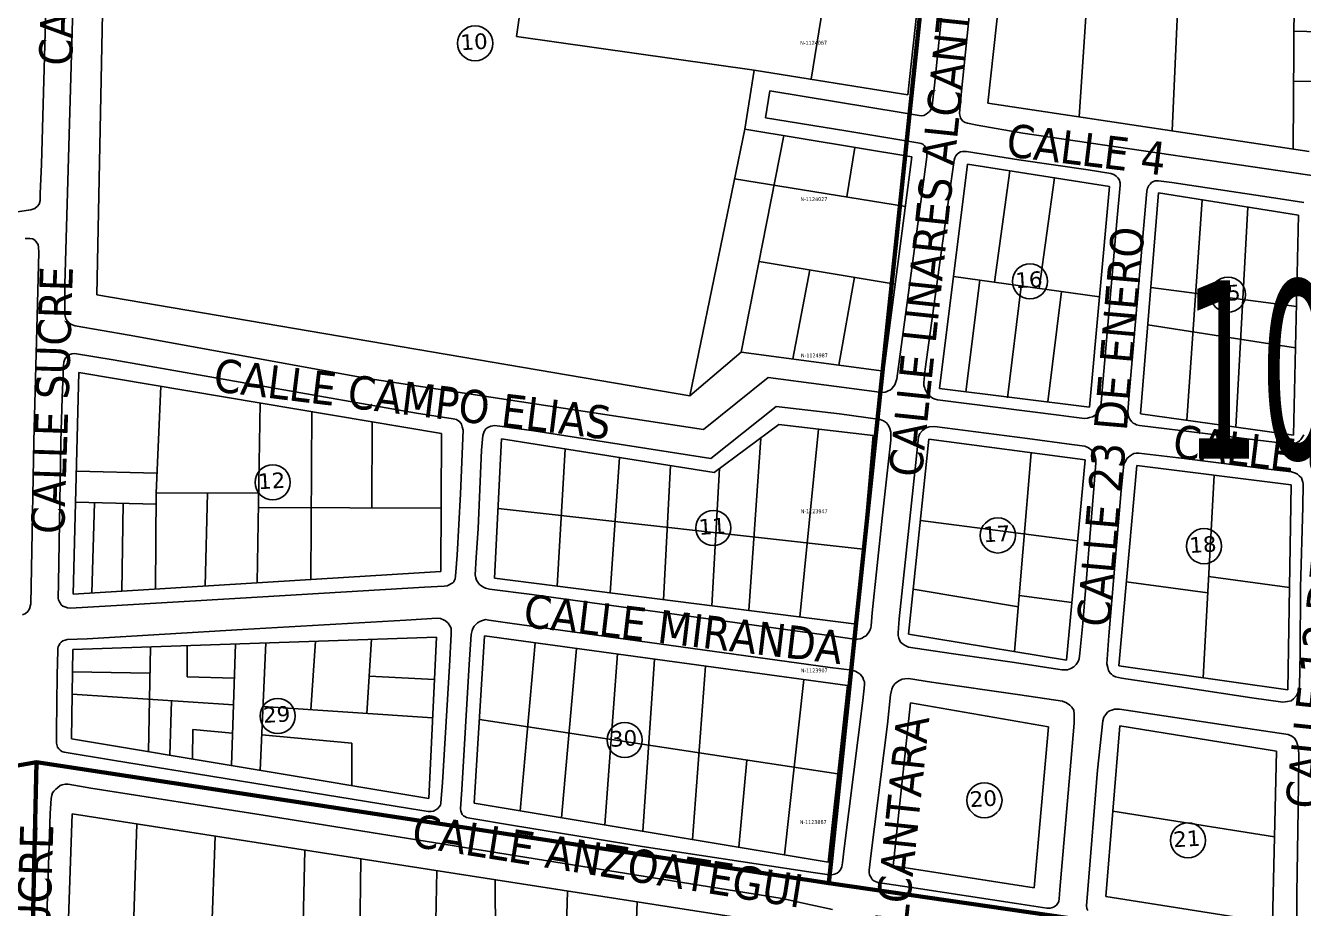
# Model space of a CAD drawing. Header units: metres. Extents: x 2 to 659295185, y -28 to 1124222152.
# Drawn here: x 657214.2 to 657541.6, y 1123845.6 to 1124071.8 of the extents above; entities that cross this region are included whole.
import ezdxf
from ezdxf.enums import TextEntityAlignment as Align

# ---------------------------------------------------------------- set-up
doc = ezdxf.new("R2010")
doc.units = ezdxf.units.M
doc.header["$MEASUREMENT"] = 0
for name, color, linetype in [('CALLES', 1, 'CONTINUOUS'), ('CURVAS', 2, 'CONTINUOUS'), ('MANZANA', 30, 'CONTINUOUS'), ('Numero de manzana', 6, 'CONTINUOUS'), ('Parcelas', 140, 'CONTINUOUS'), ('TEXTOS', 7, 'CONTINUOUS')]:
    doc.layers.add(name, color=color, linetype=linetype)
doc.styles.add('ROMAN', font='verdana.ttf')
doc.styles.get("Standard").update_dxf_attribs({"font": 'tahoma.ttf'})

msp = doc.modelspace()

# ---------------------------------------------------------------- linework, layer by layer
at = {"layer": 'CURVAS', "lineweight": 0}
for points in [[(657955, 1124260), (657969, 1123768), (657420, 1123852), (657455, 1124185), (657955, 1124260)], [(657455, 1124185), (656200, 1123990), (656283, 1123717), (657209, 1123527), (657217, 1123883), (657420, 1123852), (657455, 1124185)]]:
    msp.add_lwpolyline(points, dxfattribs=at)
at = {"layer": 'CURVAS', "lineweight": 100}
msp.add_lwpolyline([(657455, 1124185), (657420, 1123852), (657217, 1123883), (657217, 1123883), (656283, 1123717), (656200, 1123990), (657455, 1124185)], dxfattribs=at)
at = {"layer": 'CURVAS', "lineweight": 211}
msp.add_lwpolyline([(657971, 1123772), (657979, 1123363), (657504, 1123468), (657209, 1123527), (657217, 1123883), (657420, 1123852), (657971, 1123772)], dxfattribs=at)
at = {"layer": 'MANZANA', "lineweight": -2}
for p, q in [((657457.9343, 1124162.22), (657447.1158, 1124056.5415)), ((657454.0258, 1124055.0219), (657465.0422, 1124164.4596)), ((657219.5304, 1124081.3065), (657218.3018, 1124036.2857)), ((657224.2471, 1124005.4519), (657226.4322, 1124081.1165)), ((657447.1158, 1124056.5415), (657446.4808, 1124051.2326)), ((657404.9383, 1124055.0318), (657403.7591, 1124048.1632)), ((657439.0348, 1124049.433), (657404.9383, 1124055.0318)), ((657453.498, 1124049.383), (657454.0258, 1124055.0219)), ((657446.1592, 1124050.2328), (657445.8294, 1124049.7929)), ((657446.3736, 1124050.6827), (657446.1592, 1124050.2328)), ((657446.4808, 1124051.2326), (657446.3736, 1124050.6827)), ((657403.7591, 1124048.1632), (657424.3737, 1124044.8339)), ((657443.2072, 1124048.7831), (657439.0348, 1124049.433)), ((657443.8586, 1124048.6731), (657443.2072, 1124048.7831)), ((657444.4111, 1124048.7931), (657443.8586, 1124048.6731)), ((657444.9553, 1124049.1231), (657444.4111, 1124048.7931)), ((657445.3924, 1124049.463), (657444.9553, 1124049.1231)), ((657445.8294, 1124049.7929), (657445.3924, 1124049.463)), ((657453.6135, 1124048.8331), (657453.498, 1124049.383)), ((657453.7289, 1124048.1632), (657453.6135, 1124048.8331)), ((657454.0588, 1124047.7233), (657453.7289, 1124048.1632)), ((657454.3886, 1124047.2834), (657454.0588, 1124047.7233)), ((657454.9328, 1124046.9535), (657454.3886, 1124047.2834)), ((657455.5925, 1124046.7435), (657454.9328, 1124046.9535)), ((657458.0085, 1124046.3036), (657455.5925, 1124046.7435)), ((657424.3737, 1124044.8339), (657442.7949, 1124041.7046)), ((657469.7423, 1124044.254), (657458.0085, 1124046.3036)), ((657550.1146, 1124032.4464), (657469.7423, 1124044.254)), ((657442.7949, 1124041.7046), (657443.6772, 1124041.5946)), ((657443.6772, 1124041.5946), (657444.1143, 1124041.3746)), ((657444.1143, 1124041.3746), (657444.4441, 1124041.0447)), ((657444.4441, 1124041.0447), (657444.7739, 1124040.6048)), ((657444.7739, 1124040.6048), (657444.9966, 1124040.0549)), ((657445.112, 1124038.1753), (657443.735, 1124027.8874)), ((657444.9966, 1124040.0549), (657445.1038, 1124039.615)), ((657445.1038, 1124039.615), (657445.112, 1124038.8351)), ((657445.112, 1124038.8351), (657445.112, 1124038.1753)), ((657450.2162, 1124023.4883), (657452.1292, 1124037.3255)), ((657452.1292, 1124037.3255), (657452.3436, 1124037.8753)), ((657452.3436, 1124037.8753), (657452.5663, 1124038.4352)), ((657452.5663, 1124038.4352), (657452.8878, 1124038.8751)), ((657452.8878, 1124038.8751), (657453.3249, 1124039.2051)), ((657453.3249, 1124039.2051), (657453.7619, 1124039.435)), ((657453.7619, 1124039.435), (657454.3144, 1124039.545)), ((657454.3144, 1124039.545), (657455.2956, 1124039.545)), ((657455.2956, 1124039.545), (657468.6786, 1124037.3954)), ((657468.6786, 1124037.3954), (657486.4402, 1124034.816)), ((657218.3018, 1124036.2857), (657217.8978, 1124028.6572)), ((657486.4402, 1124034.816), (657492.2453, 1124033.8462)), ((657492.2453, 1124033.8462), (657493.0204, 1124033.6362)), ((657493.0204, 1124033.6362), (657493.68, 1124033.1963)), ((657493.68, 1124033.1963), (657494.1171, 1124032.7564)), ((657494.6695, 1124030.8768), (657493.8367, 1124021.5787)), ((657494.1171, 1124032.7564), (657494.4469, 1124032.3165)), ((657494.4469, 1124032.3165), (657494.6695, 1124031.5366)), ((657494.6695, 1124031.5366), (657494.6695, 1124030.8768)), ((657501.6867, 1124030.1269), (657502.0166, 1124030.7968)), ((657502.0166, 1124030.7968), (657502.3382, 1124031.1267)), ((657502.3382, 1124031.1267), (657502.668, 1124031.5766)), ((657502.668, 1124031.5766), (657503.2122, 1124031.7966)), ((657503.2122, 1124031.7966), (657503.6493, 1124032.0165)), ((657503.6493, 1124032.0165), (657504.5316, 1124032.0265)), ((657504.5316, 1124032.0265), (657507.9289, 1124031.5966)), ((657507.9289, 1124031.5966), (657535.6679, 1124027.4075)), ((657217.8978, 1124028.6572), (657217.906, 1124026.9976)), ((657443.735, 1124027.8874), (657437.4764, 1123981.2969)), ((657500.6395, 1124019.729), (657501.4724, 1124029.3571)), ((657501.4724, 1124029.3571), (657501.6867, 1124030.1269)), ((657535.6679, 1124027.4075), (657541.7038, 1124026.4377)), ((657215.5065, 1124024.5481), (657199.0808, 1124022.1585)), ((657216.6032, 1124024.888), (657215.5065, 1124024.5481)), ((657217.2546, 1124025.5578), (657216.6032, 1124024.888)), ((657217.6916, 1124025.9978), (657217.2546, 1124025.5578)), ((657217.906, 1124026.9976), (657217.6916, 1124025.9978)), ((657444.6997, 1123983.7564), (657450.2162, 1124023.4883)), ((657493.8367, 1124021.5787), (657490.192, 1123979.3173)), ((657214.1129, 1124017.2495), (657215.3168, 1124017.2495)), ((657215.3168, 1124017.2495), (657216.0837, 1124017.1396)), ((657496.9949, 1123977.2477), (657500.6395, 1124019.729)), ((657216.0837, 1124017.1396), (657216.6362, 1124016.6997)), ((657216.6362, 1124016.6997), (657217.0732, 1124016.1498)), ((657217.0732, 1124016.1498), (657217.4113, 1124015.7099)), ((657217.4113, 1124015.7099), (657217.5185, 1124014.94)), ((657217.5185, 1124014.94), (657217.6339, 1124013.7203)), ((657217.6339, 1124013.7203), (657217.2546, 1124000.5629)), ((657224.2801, 1123997.7135), (657224.2471, 1124005.4519)), ((657217.2546, 1124000.5629), (657216.3146, 1123965.2701)), ((657224.5027, 1123996.6137), (657224.2801, 1123997.7135)), ((657224.8325, 1123996.1738), (657224.5027, 1123996.6137)), ((657225.2778, 1123995.6139), (657224.8325, 1123996.1738)), ((657225.9375, 1123995.174), (657225.2778, 1123995.6139)), ((657226.927, 1123994.8541), (657225.9375, 1123995.174)), ((657240.7388, 1123992.4746), (657226.927, 1123994.8541)), ((657301.3869, 1123981.4668), (657240.7388, 1123992.4746)), ((657226.0776, 1123987.6556), (657226.7373, 1123987.7755)), ((657226.7373, 1123987.7755), (657236.6076, 1123986.1559)), ((657223.6121, 1123976.3679), (657223.9007, 1123984.6662)), ((657223.9007, 1123984.6662), (657224.0079, 1123985.546)), ((657224.0079, 1123985.546), (657224.2223, 1123986.3258)), ((657224.2223, 1123986.3258), (657224.5522, 1123986.7657)), ((657224.5522, 1123986.7657), (657224.9892, 1123987.0957)), ((657224.9892, 1123987.0957), (657225.5334, 1123987.5456)), ((657225.5334, 1123987.5456), (657226.0776, 1123987.6556)), ((657236.6076, 1123986.1559), (657314.3494, 1123972.4587)), ((657387.8941, 1123968.2495), (657301.3869, 1123981.4668)), ((657404.493, 1123981.5868), (657387.8941, 1123968.2495)), ((657432.9989, 1123977.8476), (657404.493, 1123981.5868)), ((657437.4764, 1123981.2969), (657436.9321, 1123979.7472)), ((657444.3864, 1123980.3271), (657444.6997, 1123983.7564)), ((657434.747, 1123977.9675), (657434.4254, 1123977.8476)), ((657435.1923, 1123978.1875), (657434.747, 1123977.9675)), ((657435.6293, 1123978.4074), (657435.1923, 1123978.1875)), ((657436.0663, 1123978.6374), (657435.6293, 1123978.4074)), ((657436.2807, 1123978.8574), (657436.0663, 1123978.6374)), ((657436.6105, 1123979.2973), (657436.2807, 1123978.8574)), ((657436.9321, 1123979.7472), (657436.6105, 1123979.2973)), ((657444.3864, 1123979.5572), (657444.3864, 1123980.3271)), ((657444.609, 1123978.8973), (657444.3864, 1123979.5572)), ((657444.7162, 1123978.5574), (657444.609, 1123978.8973)), ((657444.9389, 1123978.1175), (657444.7162, 1123978.5574)), ((657445.1615, 1123977.7876), (657444.9389, 1123978.1175)), ((657490.192, 1123979.3173), (657489.7715, 1123974.9981)), ((657223.2163, 1123965.1901), (657223.6121, 1123976.3679)), ((657433.7657, 1123977.7376), (657432.9989, 1123977.8476)), ((657434.4254, 1123977.8476), (657433.7657, 1123977.7376)), ((657445.3841, 1123977.3477), (657445.1615, 1123977.7876)), ((657445.714, 1123977.0177), (657445.3841, 1123977.3477)), ((657446.151, 1123976.6878), (657445.714, 1123977.0177)), ((657446.5963, 1123976.3579), (657446.151, 1123976.6878)), ((657447.2477, 1123976.0279), (657446.5963, 1123976.3579)), ((657447.9074, 1123975.918), (657447.2477, 1123976.0279)), ((657478.9365, 1123971.9688), (657447.9074, 1123975.918)), ((657489.7715, 1123974.9981), (657489.6643, 1123974.2283)), ((657496.6815, 1123972.8186), (657496.9949, 1123977.2477)), ((657314.3494, 1123972.4587), (657323.7827, 1123971.0589)), ((657389.7906, 1123960.841), (657406.4967, 1123974.1883)), ((657406.4967, 1123974.1883), (657422.7245, 1123972.2687)), ((657422.7245, 1123972.2687), (657433.139, 1123970.879)), ((657482.7708, 1123971.4289), (657478.9365, 1123971.9688)), ((657485.5166, 1123971.1089), (657482.7708, 1123971.4289)), ((657486.8277, 1123971.3389), (657486.2835, 1123971.2289)), ((657487.5946, 1123971.5588), (657486.8277, 1123971.3389)), ((657488.0316, 1123971.7888), (657487.5946, 1123971.5588)), ((657488.4687, 1123972.1187), (657488.0316, 1123971.7888)), ((657488.9057, 1123972.5586), (657488.4687, 1123972.1187)), ((657489.2355, 1123973.0085), (657488.9057, 1123972.5586)), ((657489.4499, 1123973.5584), (657489.2355, 1123973.0085)), ((657489.6643, 1123974.2283), (657489.4499, 1123973.5584)), ((657496.6898, 1123972.1587), (657496.6815, 1123972.8186)), ((657496.797, 1123971.7088), (657496.6898, 1123972.1587)), ((657497.0196, 1123971.1589), (657496.797, 1123971.7088)), ((657323.7827, 1123971.0589), (657324.6567, 1123970.839)), ((657324.6567, 1123970.839), (657325.4318, 1123970.2891)), ((657325.4318, 1123970.2891), (657325.8689, 1123969.6292)), ((657326.3141, 1123968.0795), (657325.6215, 1123951.8229)), ((657325.8689, 1123969.6292), (657326.0915, 1123968.9694)), ((657326.0915, 1123968.9694), (657326.3141, 1123968.0795)), ((657331.6904, 1123967.7796), (657332.1192, 1123968.4395)), ((657332.1192, 1123968.4395), (657332.6717, 1123968.7794)), ((657332.6717, 1123968.7794), (657333.4303, 1123969.1093)), ((657333.4303, 1123969.1093), (657334.4198, 1123969.3393)), ((657334.4198, 1123969.3393), (657344.3973, 1123967.9396)), ((657433.139, 1123970.879), (657434.0131, 1123970.549)), ((657434.0131, 1123970.549), (657434.7882, 1123969.9992)), ((657434.7882, 1123969.9992), (657435.3407, 1123969.3393)), ((657435.3407, 1123969.3393), (657435.6705, 1123968.5694)), ((657435.6705, 1123968.5694), (657435.8932, 1123967.5697)), ((657443.9988, 1123968.0496), (657444.7657, 1123968.6094)), ((657444.7657, 1123968.6094), (657445.7469, 1123968.9394)), ((657445.7469, 1123968.9394), (657447.0663, 1123969.0593)), ((657447.0663, 1123969.0593), (657470.9627, 1123965.96)), ((657486.2835, 1123971.2289), (657485.5166, 1123971.1089)), ((657497.3494, 1123970.719), (657497.0196, 1123971.1589)), ((657497.6793, 1123970.2791), (657497.3494, 1123970.719)), ((657498.0091, 1123969.9492), (657497.6793, 1123970.2791)), ((657498.4544, 1123969.7292), (657498.0091, 1123969.9492)), ((657498.8914, 1123969.5093), (657498.4544, 1123969.7292)), ((657499.6583, 1123969.2893), (657498.8914, 1123969.5093)), ((657516.4303, 1123967.2697), (657499.6583, 1123969.2893)), ((657216.3146, 1123965.2701), (657215.6961, 1123932.6468)), ((657222.6144, 1123928.9175), (657223.2163, 1123965.1901)), ((657331.0472, 1123963.0206), (657331.3606, 1123966.7798)), ((657331.3606, 1123966.7798), (657331.6904, 1123967.7796)), ((657344.3973, 1123967.9396), (657389.7906, 1123960.841)), ((657435.9014, 1123965.5801), (657433.6915, 1123945.5541)), ((657435.8932, 1123967.5697), (657435.9014, 1123965.5801)), ((657442.2837, 1123959.8612), (657443.0176, 1123966.3899)), ((657443.0176, 1123966.3899), (657443.3474, 1123967.2697)), ((657443.3474, 1123967.2697), (657443.9988, 1123968.0496)), ((657470.9627, 1123965.96), (657482.2595, 1123964.4603)), ((657527.1747, 1123965.88), (657516.4303, 1123967.2697)), ((657537.0449, 1123964.7002), (657527.1747, 1123965.88)), ((657539.6754, 1123964.8202), (657539.1229, 1123964.7102)), ((657540.2196, 1123965.0502), (657539.6754, 1123964.8202)), ((657540.6566, 1123965.3801), (657540.2196, 1123965.0502)), ((657540.9864, 1123965.72), (657540.6566, 1123965.3801)), ((657541.308, 1123966.2699), (657540.9864, 1123965.72)), ((657541.7451, 1123966.9398), (657541.308, 1123966.2699)), ((657330.1567, 1123942.8847), (657331.0472, 1123963.0206)), ((657482.2595, 1123964.4603), (657485.6568, 1123964.0304)), ((657485.6568, 1123964.0304), (657486.4237, 1123963.7004)), ((657486.4237, 1123963.7004), (657487.0834, 1123963.2605)), ((657487.0834, 1123963.2605), (657487.6358, 1123962.6007)), ((657487.6358, 1123962.6007), (657488.0729, 1123962.0508)), ((657488.0729, 1123962.0508), (657488.2955, 1123961.3909)), ((657496.8464, 1123961.2109), (657497.2835, 1123961.5409)), ((657497.2835, 1123961.5409), (657497.7205, 1123961.8708)), ((657497.7205, 1123961.8708), (657498.1575, 1123962.1008)), ((657498.1575, 1123962.1008), (657498.8089, 1123962.2107)), ((657498.8089, 1123962.2107), (657499.4686, 1123962.2107)), ((657499.4686, 1123962.2107), (657511.087, 1123960.831)), ((657538.4715, 1123964.7102), (657537.0449, 1123964.7002)), ((657539.1229, 1123964.7102), (657538.4715, 1123964.7102)), ((657438.0783, 1123919.7994), (657442.2837, 1123959.8612)), ((657488.4109, 1123959.7312), (657487.8915, 1123953.2026)), ((657488.2955, 1123961.3909), (657488.4109, 1123960.6211)), ((657488.4109, 1123960.6211), (657488.4109, 1123959.7312)), ((657494.9087, 1123952.6827), (657495.5436, 1123958.5415)), ((657495.5436, 1123958.5415), (657495.6508, 1123959.3213)), ((657495.6508, 1123959.3213), (657495.8652, 1123959.8712)), ((657495.8652, 1123959.8712), (657496.1868, 1123960.4311)), ((657496.1868, 1123960.4311), (657496.4094, 1123960.871)), ((657496.4094, 1123960.871), (657496.8464, 1123961.2109)), ((657511.087, 1123960.831), (657533.3508, 1123958.0516)), ((657533.3508, 1123958.0516), (657538.6116, 1123957.4117)), ((657538.6116, 1123957.4117), (657539.5929, 1123957.0818)), ((657539.5929, 1123957.0818), (657540.1454, 1123956.8618)), ((657540.1454, 1123956.8618), (657540.5824, 1123956.4219)), ((657540.5824, 1123956.4219), (657541.1349, 1123955.872)), ((657541.1349, 1123955.872), (657541.3575, 1123955.3221)), ((657541.3575, 1123955.3221), (657541.4729, 1123954.7723)), ((657325.6215, 1123951.8229), (657324.8134, 1123936.1161)), ((657487.8915, 1123953.2026), (657485.0879, 1123918.6796)), ((657491.7917, 1123915.4003), (657494.9087, 1123952.6827)), ((657541.4729, 1123954.7723), (657541.5801, 1123954.3223)), ((657541.5801, 1123954.3223), (657541.4977, 1123948.4635)), ((657541.4977, 1123948.4635), (657540.9287, 1123927.7778)), ((657433.6915, 1123945.5541), (657431.1683, 1123921.3191)), ((657329.6372, 1123935.4662), (657330.1567, 1123942.8847)), ((657324.8134, 1123936.1161), (657324.4011, 1123930.6872)), ((657329.4393, 1123931.0471), (657329.6372, 1123935.4662)), ((657215.6961, 1123932.6468), (657215.5147, 1123923.5786)), ((657222.5237, 1123925.0383), (657222.6144, 1123928.9175)), ((657323.6425, 1123929.0275), (657323.2055, 1123928.6976)), ((657323.9641, 1123929.2475), (657323.6425, 1123929.0275)), ((657324.0713, 1123929.6974), (657323.9641, 1123929.2475)), ((657324.2939, 1123930.0273), (657324.0713, 1123929.6974)), ((657324.4011, 1123930.6872), (657324.2939, 1123930.0273)), ((657329.5548, 1123930.2772), (657329.4393, 1123931.0471)), ((657329.7691, 1123929.7174), (657329.5548, 1123930.2772)), ((657330.1072, 1123929.1675), (657329.7691, 1123929.7174)), ((657330.4371, 1123928.6176), (657330.1072, 1123929.1675)), ((657316.4109, 1123927.8877), (657269.3106, 1123925.0283)), ((657321.4491, 1123928.1377), (657316.4109, 1123927.8877)), ((657322.2159, 1123928.2477), (657321.4491, 1123928.1377)), ((657322.7684, 1123928.4776), (657322.2159, 1123928.2477)), ((657323.2055, 1123928.6976), (657322.7684, 1123928.4776)), ((657330.8741, 1123928.2876), (657330.4371, 1123928.6176)), ((657331.5338, 1123927.8477), (657330.8741, 1123928.2876)), ((657332.0862, 1123927.6278), (657331.5338, 1123927.8477)), ((657333.0675, 1123927.4078), (657332.0862, 1123927.6278)), ((657343.9273, 1123926.0181), (657333.0675, 1123927.4078)), ((657421.331, 1123915.3003), (657343.9273, 1123926.0181)), ((657540.9287, 1123927.7778), (657540.7885, 1123911.0811)), ((657215.1931, 1123922.3589), (657214.7561, 1123921.689)), ((657215.5147, 1123923.5786), (657215.1931, 1123922.3589)), ((657222.6309, 1123924.5984), (657222.5237, 1123925.0383)), ((657222.8535, 1123924.1585), (657222.6309, 1123924.5984)), ((657223.0762, 1123923.8286), (657222.8535, 1123924.1585)), ((657223.2906, 1123923.3886), (657223.0762, 1123923.8286)), ((657223.7358, 1123923.0587), (657223.2906, 1123923.3886)), ((657224.2801, 1123922.8388), (657223.7358, 1123923.0587)), ((657224.9397, 1123922.6188), (657224.2801, 1123922.8388)), ((657225.7066, 1123922.5088), (657224.9397, 1123922.6188)), ((657236.0056, 1123923.1087), (657225.7066, 1123922.5088)), ((657269.3106, 1123925.0283), (657236.0056, 1123923.1087)), ((657214.2119, 1123921.1391), (657213.445, 1123920.7992)), ((657214.7561, 1123921.689), (657214.2119, 1123921.1391)), ((657269.7806, 1123917.0699), (657311.6283, 1123919.4694)), ((657311.6283, 1123919.4694), (657319.6268, 1123919.9393)), ((657319.6268, 1123919.9393), (657320.5008, 1123919.8394)), ((657320.5008, 1123919.8394), (657321.2677, 1123919.5094)), ((657321.2677, 1123919.5094), (657321.8201, 1123919.2895)), ((657321.8201, 1123919.2895), (657322.4798, 1123918.6296)), ((657330.0413, 1123918.7696), (657330.5855, 1123919.1095)), ((657330.5855, 1123919.1095), (657331.2451, 1123919.3295)), ((657331.2451, 1123919.3295), (657332.012, 1123919.5594)), ((657332.012, 1123919.5594), (657332.8861, 1123919.4494)), ((657332.8861, 1123919.4494), (657338.2624, 1123918.6996)), ((657431.1683, 1123921.3191), (657430.8549, 1123917.9997)), ((657437.765, 1123916.1501), (657438.0783, 1123919.7994)), ((657230.0192, 1123914.6804), (657269.7806, 1123917.0699)), ((657322.4798, 1123918.6296), (657322.9251, 1123917.9697)), ((657323.2632, 1123915.8702), (657322.8591, 1123907.6818)), ((657322.9251, 1123917.9697), (657323.2549, 1123917.4199)), ((657323.2549, 1123917.4199), (657323.2549, 1123916.75)), ((657323.2549, 1123916.75), (657323.2632, 1123915.8702)), ((657327.8973, 1123908.0318), (657328.4086, 1123915.7802)), ((657328.4086, 1123915.7802), (657328.623, 1123916.78)), ((657328.623, 1123916.78), (657328.8456, 1123917.3299)), ((657328.8456, 1123917.3299), (657329.1672, 1123917.8798)), ((657329.1672, 1123917.8798), (657329.6042, 1123918.3297)), ((657329.6042, 1123918.3297), (657330.0413, 1123918.7696)), ((657338.2624, 1123918.6996), (657420.3827, 1123907.3419)), ((657429.8737, 1123915.7902), (657429.5521, 1123915.4503)), ((657430.3107, 1123916.3401), (657429.8737, 1123915.7902)), ((657430.5334, 1123916.78), (657430.3107, 1123916.3401)), ((657430.7478, 1123917.4499), (657430.5334, 1123916.78)), ((657430.8549, 1123917.9997), (657430.7478, 1123917.4499)), ((657437.765, 1123915.4903), (657437.765, 1123916.1501)), ((657485.0879, 1123918.6796), (657484.354, 1123910.9412)), ((657222.466, 1123912.1009), (657222.5732, 1123912.6608)), ((657222.5732, 1123912.6608), (657222.7958, 1123912.9908)), ((657222.7958, 1123912.9908), (657223.0102, 1123913.4307)), ((657223.0102, 1123913.4307), (657223.34, 1123913.7706)), ((657223.34, 1123913.7706), (657223.7771, 1123914.1005)), ((657223.7771, 1123914.1005), (657224.3213, 1123914.3205)), ((657224.3213, 1123914.3205), (657224.8655, 1123914.4405)), ((657224.8655, 1123914.4405), (657230.0192, 1123914.6804)), ((657426.4846, 1123914.5504), (657421.331, 1123915.3003)), ((657427.3587, 1123914.5604), (657426.4846, 1123914.5504)), ((657428.0184, 1123914.6704), (657427.3587, 1123914.5604)), ((657428.5626, 1123914.7804), (657428.0184, 1123914.6704)), ((657428.9996, 1123915.1203), (657428.5626, 1123914.7804)), ((657429.5521, 1123915.4503), (657428.9996, 1123915.1203)), ((657437.9876, 1123914.8304), (657437.765, 1123915.4903)), ((657438.103, 1123914.3805), (657437.9876, 1123914.8304)), ((657438.4329, 1123913.8306), (657438.103, 1123914.3805)), ((657438.7627, 1123913.5007), (657438.4329, 1123913.8306)), ((657439.1997, 1123913.1707), (657438.7627, 1123913.5007)), ((657439.7522, 1123912.8408), (657439.1997, 1123913.1707)), ((657440.4119, 1123912.5109), (657439.7522, 1123912.8408)), ((657451.3706, 1123910.9012), (657440.4119, 1123912.5109)), ((657491.2722, 1123908.2017), (657491.7917, 1123915.4003)), ((657222.2763, 1123905.3523), (657222.466, 1123911.661)), ((657222.466, 1123911.661), (657222.466, 1123912.1009)), ((657467.5984, 1123908.5417), (657451.3706, 1123910.9012)), ((657484.1396, 1123909.5015), (657483.9252, 1123908.8316)), ((657484.354, 1123910.9412), (657484.1396, 1123909.5015)), ((657540.7885, 1123911.0811), (657540.6071, 1123902.4529)), ((657322.8591, 1123907.6818), (657321.0203, 1123877.8079)), ((657325.9596, 1123876.0583), (657327.8973, 1123908.0318)), ((657420.3827, 1123907.3419), (657425.9734, 1123906.5921)), ((657425.9734, 1123906.5921), (657426.7403, 1123906.3721)), ((657426.7403, 1123906.3721), (657427.5071, 1123905.9322)), ((657427.5071, 1123905.9322), (657428.0596, 1123905.6023)), ((657479.7693, 1123906.712), (657467.5984, 1123908.5417)), ((657481.1958, 1123906.722), (657479.7693, 1123906.712)), ((657482.0699, 1123907.062), (657481.1958, 1123906.722)), ((657482.8368, 1123907.5019), (657482.0699, 1123907.062)), ((657483.381, 1123908.0618), (657482.8368, 1123907.5019)), ((657483.9252, 1123908.8316), (657483.381, 1123908.0618)), ((657491.4949, 1123907.3219), (657491.2722, 1123908.2017)), ((657491.7175, 1123906.5521), (657491.4949, 1123907.3219)), ((657492.1546, 1123905.8822), (657491.7175, 1123906.5521)), ((657492.4926, 1123905.5523), (657492.1546, 1123905.8822)), ((657222.1196, 1123890.9752), (657222.2763, 1123905.3523)), ((657428.0596, 1123905.6023), (657428.3894, 1123905.1624)), ((657428.3894, 1123905.1624), (657428.7193, 1123904.7224)), ((657428.7193, 1123904.7224), (657428.9419, 1123904.1726)), ((657429.1645, 1123902.8428), (657428.744, 1123898.8636)), ((657428.9419, 1123904.1726), (657429.1645, 1123903.6127)), ((657429.1645, 1123903.6127), (657429.1645, 1123902.8428)), ((657436.4044, 1123902.4329), (657436.9486, 1123903.1028)), ((657436.9486, 1123903.1028), (657437.4929, 1123903.5427)), ((657437.4929, 1123903.5427), (657438.1443, 1123903.9926)), ((657438.1443, 1123903.9926), (657438.8039, 1123904.3225)), ((657438.8039, 1123904.3225), (657439.4636, 1123904.4325)), ((657439.4636, 1123904.4325), (657440.4449, 1123904.4425)), ((657440.4449, 1123904.4425), (657446.3654, 1123903.5827)), ((657446.3654, 1123903.5827), (657468.9507, 1123900.2534)), ((657492.8225, 1123905.2223), (657492.4926, 1123905.5523)), ((657493.4739, 1123904.8924), (657492.8225, 1123905.2223)), ((657495.0159, 1123904.5725), (657493.4739, 1123904.8924)), ((657511.5735, 1123902.103), (657495.0159, 1123904.5725)), ((657435.0191, 1123892.8049), (657435.8602, 1123900.3233)), ((657435.8602, 1123900.3233), (657436.1818, 1123901.763)), ((657436.1818, 1123901.763), (657436.4044, 1123902.4329)), ((657468.9507, 1123900.2534), (657479.9177, 1123898.6437)), ((657528.4528, 1123899.5235), (657511.5735, 1123902.103)), ((657536.3523, 1123898.4537), (657528.4528, 1123899.5235)), ((657539.8485, 1123900.1234), (657539.0899, 1123899.2336)), ((657540.1784, 1123900.6833), (657539.8485, 1123900.1234)), ((657540.4999, 1123901.5631), (657540.1784, 1123900.6833)), ((657540.6071, 1123902.4529), (657540.4999, 1123901.5631)), ((657428.744, 1123898.8636), (657423.9862, 1123860.9014)), ((657479.9177, 1123898.6437), (657480.9072, 1123898.2038)), ((657480.9072, 1123898.2038), (657481.7895, 1123897.6539)), ((657481.7895, 1123897.6539), (657482.3338, 1123897.104)), ((657482.3338, 1123897.104), (657482.779, 1123896.3342)), ((657482.779, 1123896.3342), (657482.8945, 1123895.2244)), ((657491.4372, 1123895.8143), (657491.9814, 1123896.1542)), ((657491.9814, 1123896.1542), (657492.5256, 1123896.3741)), ((657492.5256, 1123896.3741), (657493.1853, 1123896.6041)), ((657493.1853, 1123896.6041), (657494.5046, 1123896.6041)), ((657494.5046, 1123896.6041), (657505.9004, 1123894.8844)), ((657537.5562, 1123898.5637), (657536.3523, 1123898.4537)), ((657538.5374, 1123898.7937), (657537.5562, 1123898.5637)), ((657539.0899, 1123899.2336), (657538.5374, 1123898.7937)), ((657430.8879, 1123859.7116), (657435.0191, 1123892.8049)), ((657482.9027, 1123893.0148), (657481.7565, 1123880.0675)), ((657482.8945, 1123895.2244), (657482.9027, 1123893.0148)), ((657488.8727, 1123880.9873), (657490.2415, 1123893.6047)), ((657490.2415, 1123893.6047), (657490.4559, 1123894.5945)), ((657490.4559, 1123894.5945), (657491.0001, 1123895.2644)), ((657491.0001, 1123895.2644), (657491.4372, 1123895.8143)), ((657505.9004, 1123894.8844), (657525.0967, 1123891.985)), ((657222.1361, 1123887.8759), (657222.1196, 1123890.9752)), ((657525.0967, 1123891.985), (657537.7046, 1123890.1654)), ((657537.7046, 1123890.1654), (657538.6941, 1123889.7255)), ((657538.6941, 1123889.7255), (657539.3538, 1123889.1756)), ((657222.2516, 1123887.216), (657222.1361, 1123887.8759)), ((657222.3588, 1123886.8861), (657222.2516, 1123887.216)), ((657222.6886, 1123886.4462), (657222.3588, 1123886.8861)), ((657223.0184, 1123886.1162), (657222.6886, 1123886.4462)), ((657539.3538, 1123889.1756), (657539.898, 1123888.2958)), ((657539.898, 1123888.2958), (657540.1206, 1123887.5159)), ((657540.1206, 1123887.5159), (657540.3515, 1123886.5261)), ((657540.3515, 1123886.5261), (657540.467, 1123884.6465)), ((657223.4637, 1123885.7863), (657223.0184, 1123886.1162)), ((657224.1151, 1123885.5663), (657223.4637, 1123885.7863)), ((657236.5086, 1123883.5168), (657224.1151, 1123885.5663)), ((657312.6095, 1123871.1393), (657236.5086, 1123883.5168)), ((657540.467, 1123884.6465), (657540.3103, 1123871.0393)), ((657481.7565, 1123880.0675), (657479.2581, 1123850.4235)), ((657486.3742, 1123850.4535), (657488.8727, 1123880.9873)), ((657221.9712, 1123876.1583), (657222.4082, 1123876.4882)), ((657222.4082, 1123876.4882), (657223.0597, 1123877.0481)), ((657223.0597, 1123877.0481), (657223.6039, 1123877.268)), ((657223.6039, 1123877.268), (657224.3708, 1123877.388)), ((657224.3708, 1123877.388), (657225.1376, 1123877.388)), ((657225.1376, 1123877.388), (657230.9509, 1123876.4182)), ((657230.9509, 1123876.4182), (657274.5962, 1123869.5296)), ((657321.0203, 1123877.8079), (657320.707, 1123873.6088)), ((657220.4622, 1123869.8495), (657220.7756, 1123873.7188)), ((657220.7756, 1123873.7188), (657220.8828, 1123874.5986)), ((657220.8828, 1123874.5986), (657221.0972, 1123875.1585)), ((657221.0972, 1123875.1585), (657221.427, 1123875.5984)), ((657221.427, 1123875.5984), (657221.9712, 1123876.1583)), ((657320.707, 1123873.6088), (657320.5998, 1123872.499)), ((657325.6462, 1123871.0893), (657325.9596, 1123876.0583)), ((657218.6481, 1123810.0017), (657220.4622, 1123869.8495)), ((657317.3262, 1123870.3794), (657312.6095, 1123871.1393)), ((657318.093, 1123870.3894), (657317.3262, 1123870.3794)), ((657318.7527, 1123870.4994), (657318.093, 1123870.3894)), ((657319.2969, 1123870.8393), (657318.7527, 1123870.4994)), ((657319.8411, 1123871.1693), (657319.2969, 1123870.8393)), ((657320.171, 1123871.6092), (657319.8411, 1123871.1693)), ((657320.4926, 1123872.0591), (657320.171, 1123871.6092)), ((657320.5998, 1123872.499), (657320.4926, 1123872.0591)), ((657325.7617, 1123870.5294), (657325.6462, 1123871.0893)), ((657325.8771, 1123870.0895), (657325.7617, 1123870.5294)), ((657326.0915, 1123869.6496), (657325.8771, 1123870.0895)), ((657540.3103, 1123871.0393), (657539.964, 1123849.3637)), ((657274.5962, 1123869.5296), (657408.0387, 1123848.114)), ((657326.4213, 1123869.3196), (657326.0915, 1123869.6496)), ((657326.7512, 1123869.0997), (657326.4213, 1123869.3196)), ((657327.1964, 1123868.8797), (657326.7512, 1123869.0997)), ((657328.0705, 1123868.6598), (657327.1964, 1123868.8797)), ((657339.2519, 1123866.8302), (657328.0705, 1123868.6598)), ((657372.1528, 1123861.4513), (657339.2519, 1123866.8302)), ((657416.0124, 1123854.7826), (657372.1528, 1123861.4513)), ((657423.9862, 1123860.9014), (657423.5574, 1123857.2521)), ((657423.5574, 1123857.2521), (657423.343, 1123856.2523)), ((657430.3602, 1123855.4025), (657430.8879, 1123859.7116)), ((657420.1766, 1123854.1427), (657416.0124, 1123854.7826)), ((657420.8362, 1123854.1427), (657420.1766, 1123854.1427)), ((657421.4959, 1123854.3627), (657420.8362, 1123854.1427)), ((657422.1473, 1123854.5926), (657421.4959, 1123854.3627)), ((657422.5844, 1123854.9226), (657422.1473, 1123854.5926)), ((657422.9142, 1123855.3625), (657422.5844, 1123854.9226)), ((657423.2358, 1123855.9224), (657422.9142, 1123855.3625)), ((657423.343, 1123856.2523), (657423.2358, 1123855.9224)), ((657430.3684, 1123854.7326), (657430.3602, 1123855.4025)), ((657430.4756, 1123854.1827), (657430.3684, 1123854.7326)), ((657430.6983, 1123853.7428), (657430.4756, 1123854.1827)), ((657430.9209, 1123853.3029), (657430.6983, 1123853.7428)), ((657431.1436, 1123852.973), (657430.9209, 1123853.3029)), ((657431.5806, 1123852.643), (657431.1436, 1123852.973)), ((657432.0176, 1123852.4231), (657431.5806, 1123852.643)), ((657432.5701, 1123852.2031), (657432.0176, 1123852.4231)), ((657443.5371, 1123850.5935), (657432.5701, 1123852.2031)), ((657468.0932, 1123846.8342), (657443.5371, 1123850.5935)), ((657479.2581, 1123850.4235), (657479.0437, 1123847.984)), ((657486.0691, 1123846.2443), (657486.3742, 1123850.4535)), ((657408.0387, 1123848.114), (657415.394, 1123846.4843)), ((657478.9365, 1123847.3241), (657478.7221, 1123846.8742)), ((657479.0437, 1123847.984), (657478.9365, 1123847.3241)), ((657539.964, 1123849.3637), (657539.9062, 1123838.6359)), ((657415.394, 1123846.4843), (657420.9847, 1123845.2945)), ((657475.8773, 1123845.6445), (657468.0932, 1123846.8342)), ((657476.7596, 1123845.6545), (657475.8773, 1123845.6445)), ((657477.3038, 1123845.7644), (657476.7596, 1123845.6545)), ((657477.7408, 1123845.9844), (657477.3038, 1123845.7644)), ((657478.0707, 1123846.2144), (657477.7408, 1123845.9844)), ((657478.4005, 1123846.4343), (657478.0707, 1123846.2144)), ((657478.7221, 1123846.8742), (657478.4005, 1123846.4343)), ((657486.1763, 1123845.5845), (657486.0691, 1123846.2443)), ((657486.399, 1123845.0346), (657486.1763, 1123845.5845))]:
    msp.add_line(p, q, dxfattribs=at)
at = {"layer": 'Numero de manzana', "lineweight": -2}
for centre in [(657329.3976, 1124067.2483), (657471.5623, 1124006.2537), (657522.3256, 1124002.8271), (657277.5217, 1123954.7376), (657390.4089, 1123943.0566), (657463.3294, 1123941.1398), (657516.1524, 1123938.3981), (657278.8139, 1123894.8668), (657367.7132, 1123888.7245), (657459.8998, 1123873.2842), (657512.0349, 1123863.0027)]:
    msp.add_circle(centre, 4.5001, dxfattribs=at)
at = {"layer": 'Parcelas', "lineweight": -3}
for p, q in [((657540.0844, 1124185.7719), (657538.976, 1124040.157)), ((657474.7088, 1124176.6404), (657460.7309, 1124051.8781)), ((657440.2904, 1124054.0622), (657452.9699, 1124169.796)), ((657340.0239, 1124068.9688), (657352.2392, 1124155.665)), ((657235.1633, 1124139.2409), (657232.458, 1124002.8348)), ((657489.2155, 1124123.738), (657484.1304, 1124048.3728)), ((657511.5448, 1124123.6369), (657508.0457, 1124044.7904)), ((657423.2791, 1124106.5492), (657415.4859, 1124058.0477)), ((657569.078, 1124069.5686), (657539.206, 1124070.3756)), ((657400.8904, 1124060.3929), (657340.0239, 1124068.9688)), ((657398.4589, 1124045.2602), (657400.8904, 1124060.3929)), ((657400.8904, 1124060.3929), (657440.2904, 1124054.0622)), ((657566.9851, 1124057.3114), (657539.1082, 1124057.5236)), ((657460.7309, 1124051.8781), (657543.0926, 1124039.5404)), ((657384.4456, 1123976.94), (657398.4589, 1124045.2602)), ((657397.5721, 1123988.1169), (657408.4711, 1124043.5991)), ((657441.2827, 1124038.1554), (657398.4589, 1124045.2602)), ((657426.7112, 1124040.5729), (657424.6493, 1124027.8812)), ((657434.146, 1123983.2734), (657441.2827, 1124038.1554)), ((657455.566, 1124036.2423), (657448.4109, 1123978.8068)), ((657491.9283, 1124030.5365), (657455.566, 1124036.2423)), ((657466.4322, 1124034.5373), (657462.4367, 1124006.0587)), ((657395.8538, 1124032.5593), (657439.6302, 1124025.4474)), ((657477.8659, 1124032.7431), (657473.8967, 1124004.4509)), ((657486.8592, 1123974.0171), (657491.9283, 1124030.5365)), ((657504.4986, 1124028.9565), (657499.8847, 1123972.3446)), ((657540.4099, 1124023.1949), (657504.4986, 1124028.9565)), ((657515.7074, 1124027.1582), (657511.798, 1123970.6729)), ((657527.3888, 1124025.284), (657524.2949, 1123968.9193)), ((657539.1243, 1123966.8385), (657540.4099, 1124023.1949)), ((657402.1377, 1124011.3582), (657437.0428, 1124005.5503)), ((657415.1883, 1124009.1867), (657410.7649, 1123986.3698)), ((657451.9884, 1124007.5246), (657489.3937, 1124002.2768)), ((657426.5796, 1124007.2913), (657422.6132, 1123984.8007)), ((657458.7387, 1124006.5775), (657455.1742, 1123977.9643)), ((657469.333, 1124004.9044), (657465.7847, 1123976.4213)), ((657502.5186, 1124004.6617), (657539.8757, 1123999.7778)), ((657232.458, 1124002.8348), (657384.4456, 1123976.94)), ((657479.6767, 1124003.64), (657476.1526, 1123975.3509)), ((657501.7382, 1123995.087), (657539.6356, 1123989.2514)), ((657384.4456, 1123976.94), (657397.5721, 1123988.1169)), ((657397.5721, 1123988.1169), (657434.146, 1123983.2734)), ((657227.8478, 1123982.9178), (657226.4313, 1123926.1293)), ((657320.7708, 1123967.2708), (657227.8478, 1123982.9178)), ((657248.8136, 1123979.3874), (657247.6368, 1123951.9596)), ((657448.4109, 1123978.8068), (657486.8592, 1123974.0171)), ((657274.3093, 1123975.0943), (657273.5155, 1123929.031)), ((657287.5074, 1123972.8719), (657287.3003, 1123929.8805)), ((657499.8847, 1123972.3446), (657539.1243, 1123966.8385)), ((657303.0223, 1123970.2594), (657302.9154, 1123948.1749)), ((657407.2479, 1123969.5518), (657390.6157, 1123957.2793)), ((657431.3581, 1123966.7411), (657407.2479, 1123969.5518)), ((657417.3713, 1123968.3716), (657412.6093, 1123920.238)), ((657320.5997, 1123931.9327), (657320.7708, 1123967.2708)), ((657336.1439, 1123965.8634), (657334.3851, 1123930.1735)), ((657390.6157, 1123957.2793), (657336.1439, 1123965.8634)), ((657402.5687, 1123966.0991), (657399.4928, 1123921.904)), ((657427.1369, 1123918.3928), (657431.3581, 1123966.7411)), ((657445.6464, 1123965.8168), (657440.4754, 1123915.8634)), ((657485.6859, 1123960.5185), (657445.6464, 1123965.8168)), ((657352.5, 1123963.2859), (657350.4024, 1123928.1391)), ((657471.867, 1123962.3471), (657467.6301, 1123911.3692)), ((657366.4055, 1123961.0945), (657364.0296, 1123926.4083)), ((657379.4163, 1123959.0442), (657377.6585, 1123924.6772)), ((657392.0149, 1123958.3117), (657390.0347, 1123923.1053)), ((657480.8863, 1123909.1752), (657485.6859, 1123960.5185)), ((657498.9705, 1123959.0574), (657494.2995, 1123907.7615)), ((657538.4958, 1123954.0739), (657498.9705, 1123959.0574)), ((657247.8569, 1123957.0906), (657227.2164, 1123957.6055)), ((657518.7332, 1123956.5656), (657515.9548, 1123904.658)), ((657247.6368, 1123951.9596), (657247.4722, 1123927.426)), ((657247.6368, 1123951.9596), (657273.9124, 1123952.0626)), ((657260.7746, 1123952.0111), (657260.231, 1123928.2123)), ((657537.6102, 1123901.5545), (657538.4958, 1123954.0739)), ((657247.6179, 1123949.1446), (657227.0182, 1123949.6584)), ((657231.8856, 1123949.537), (657231.187, 1123926.4224)), ((657239.1664, 1123949.3554), (657238.8622, 1123926.8954)), ((657273.8478, 1123948.3157), (657320.6779, 1123948.0889)), ((657335.2645, 1123948.0185), (657428.8169, 1123937.6351)), ((657443.4919, 1123945.0036), (657483.7448, 1123939.7537)), ((657226.4313, 1123926.1293), (657320.5997, 1123931.9327)), ((657334.3851, 1123930.1735), (657427.1369, 1123918.3928)), ((657517.1191, 1123926.4094), (657496.2578, 1123929.2676)), ((657517.344, 1123930.6118), (657538.053, 1123927.8142)), ((657468.5858, 1123922.8677), (657441.6636, 1123927.3418)), ((657468.8287, 1123925.79), (657482.2665, 1123923.9399)), ((657440.4754, 1123915.8634), (657480.8863, 1123909.1752)), ((657319.4683, 1123915.1156), (657226.2982, 1123911.881)), ((657246.1693, 1123912.5709), (657245.7278, 1123885.7073)), ((657255.6243, 1123912.8991), (657255.6193, 1123904.9411)), ((657267.9506, 1123913.327), (657266.9213, 1123882.1791)), ((657275.7371, 1123913.5974), (657274.3416, 1123880.9438)), ((657288.4728, 1123914.0395), (657287.3261, 1123896.4688)), ((657302.8463, 1123914.5385), (657301.6063, 1123895.5368)), ((657317.5384, 1123873.7527), (657319.4683, 1123915.1156)), ((657331.8086, 1123915.4476), (657329.1846, 1123872.5074)), ((657424.8076, 1123902.6549), (657331.8086, 1123915.4476)), ((657344.8055, 1123913.6598), (657340.9681, 1123870.5493)), ((657226.2982, 1123911.881), (657225.9464, 1123889.0004)), ((657355.3634, 1123912.2075), (657351.5283, 1123868.7944)), ((657365.8425, 1123910.766), (657362.5982, 1123866.9548)), ((657375.3667, 1123909.4559), (657372.3802, 1123865.3292)), ((657226.2104, 1123906.1737), (657246.0588, 1123905.8474)), ((657388.444, 1123907.657), (657385.1211, 1123863.212)), ((657494.2995, 1123907.7615), (657537.6102, 1123901.5545)), ((657255.6193, 1123904.9411), (657267.6603, 1123904.5432)), ((657302.2263, 1123905.0377), (657318.9617, 1123904.2568)), ((657413.6307, 1123904.1924), (657408.6704, 1123859.2986)), ((657419.8924, 1123857.4337), (657424.8076, 1123902.6549)), ((657226.1223, 1123900.4407), (657267.4359, 1123897.7531)), ((657251.5946, 1123898.7836), (657251.1844, 1123884.7989)), ((657275.0394, 1123897.2706), (657318.5033, 1123894.4341)), ((657440.9603, 1123898.2312), (657436.4729, 1123856.4533)), ((657476.3269, 1123892.0642), (657440.9603, 1123898.2312)), ((657330.4966, 1123893.9775), (657422.35, 1123880.0443)), ((657257.0585, 1123891.4036), (657256.9765, 1123883.8347)), ((657267.1956, 1123890.4792), (657257.0585, 1123891.4036)), ((657274.7314, 1123890.0634), (657297.824, 1123887.9125)), ((657472.6762, 1123850.8436), (657476.3269, 1123892.0642)), ((657494.6187, 1123892.3369), (657490.968, 1123848.5942)), ((657534.7009, 1123885.8496), (657494.6187, 1123892.3369)), ((657225.9464, 1123889.0004), (657317.5384, 1123873.7527)), ((657297.824, 1123887.9125), (657297.824, 1123877.0346)), ((657399.0341, 1123883.5797), (657396.9651, 1123861.2437)), ((657533.7297, 1123841.9027), (657534.7009, 1123885.8496)), ((657329.1846, 1123872.5074), (657419.8924, 1123857.4337)), ((657492.7933, 1123870.4656), (657534.2153, 1123863.8762)), ((657226.127, 1123869.8113), (657223.0372, 1123778.3963)), ((657413.0853, 1123840.6482), (657226.127, 1123869.8113)), ((657242.7114, 1123867.2244), (657241.7731, 1123837.8251)), ((657262.7587, 1123864.0972), (657261.7266, 1123834.6616)), ((657285.7213, 1123860.5154), (657283.8992, 1123770.5432)), ((657299.4236, 1123813.437), (657300.117, 1123858.2698)), ((657318.6256, 1123810.7002), (657319.6062, 1123855.2297)), ((657436.4729, 1123856.4533), (657472.6762, 1123850.8436)), ((657334.6864, 1123808.4111), (657334.5213, 1123852.9032)), ((657350.3579, 1123761.9679), (657353.0554, 1123850.0121)), ((657370.9351, 1123847.2231), (657367.5077, 1123759.755)), ((657490.968, 1123848.5942), (657533.7297, 1123841.9027))]:
    msp.add_line(p, q, dxfattribs=at)

# ---------------------------------------------------------------- texts
at = {"layer": 'CALLES', "color": 0}
for s, rotation, p in [('CALLE SUCRE', 88.084688, (657222.9681, 1124095.7963)), ('CALLE LINARES ALCANTARA', 84, (657446.9121, 1124026.3596)), ('CALLE 4', 353, (657486.0551, 1124040.0667)), ('CALLE 23 DE ENERO', 85, (657492.2158, 1123969.0106)), ('CALLE SUCRE', 88.084688, (657220.9681, 1123975.7963)), ('CALLE CAMPO ELIAS', 353, (657313.3552, 1123976.1341)), ('CALLE 12 DE OCTUBRE', 84, (657547.2598, 1123929.0676)), ('CALLE CAMPO ELIAS', 353, (657559.1693, 1123959.1858)), ('CALLE MIRANDA', 353.264044, (657382.7561, 1123917.1616)), ('CALLE LINARES ALCANTARA', 84, (657434.221, 1123824.8021)), ('CALLE SUCRE', 88.084688, (657215.9561, 1123832.8884)), ('CALLE ANZOATEGUI', 351, (657363.3882, 1123857.8016))]:
    msp.add_text(s, height=8.5, rotation=rotation, dxfattribs=at).set_placement(p, align=Align.MIDDLE)
at = {"layer": 'Numero de manzana', "lineweight": -2, "style": 'ROMAN'}
for s, p in [('10', (657325.7499, 1124065.4717)), ('16', (657467.9147, 1124004.4771)), ('15', (657518.6779, 1124001.0505)), ('12', (657273.874, 1123952.961)), ('11', (657386.7612, 1123941.28)), ('17', (657459.6817, 1123939.3631)), ('18', (657512.5048, 1123936.6215)), ('29', (657275.1663, 1123893.0902)), ('30', (657364.0655, 1123886.9479)), ('20', (657456.2522, 1123871.5076)), ('21', (657508.3873, 1123861.2261))]:
    msp.add_text(s, height=4, rotation=3.491535, dxfattribs=at).set_placement(p)
at = {"layer": 'Parcelas', "lineweight": 18, "char_height": 1, "width": 10.220269, "attachment_point": 1, "rotation": 0.179457}
for s, insert in [('N-1124067', (657412.6896, 1124067.8656)), ('N-1124027', (657412.77, 1124027.8041)), ('N-1124987', (657412.8936, 1123987.7549)), ('N-1123947', (657412.838, 1123947.8212)), ('N-1123907', (657412.838, 1123907.031)), ('N-1123867', (657412.5845, 1123868.1736))]:
    msp.add_mtext(s, dxfattribs=dict(at, insert=insert))
at = {"layer": 'TEXTOS', "color": 0, "width": 0.566667}
msp.add_text('10 DE DICIEMBRE sector 25', height=45.6994, dxfattribs=at).set_placement((657511.087, 1123960.831))

doc.saveas('drawing.dxf')
